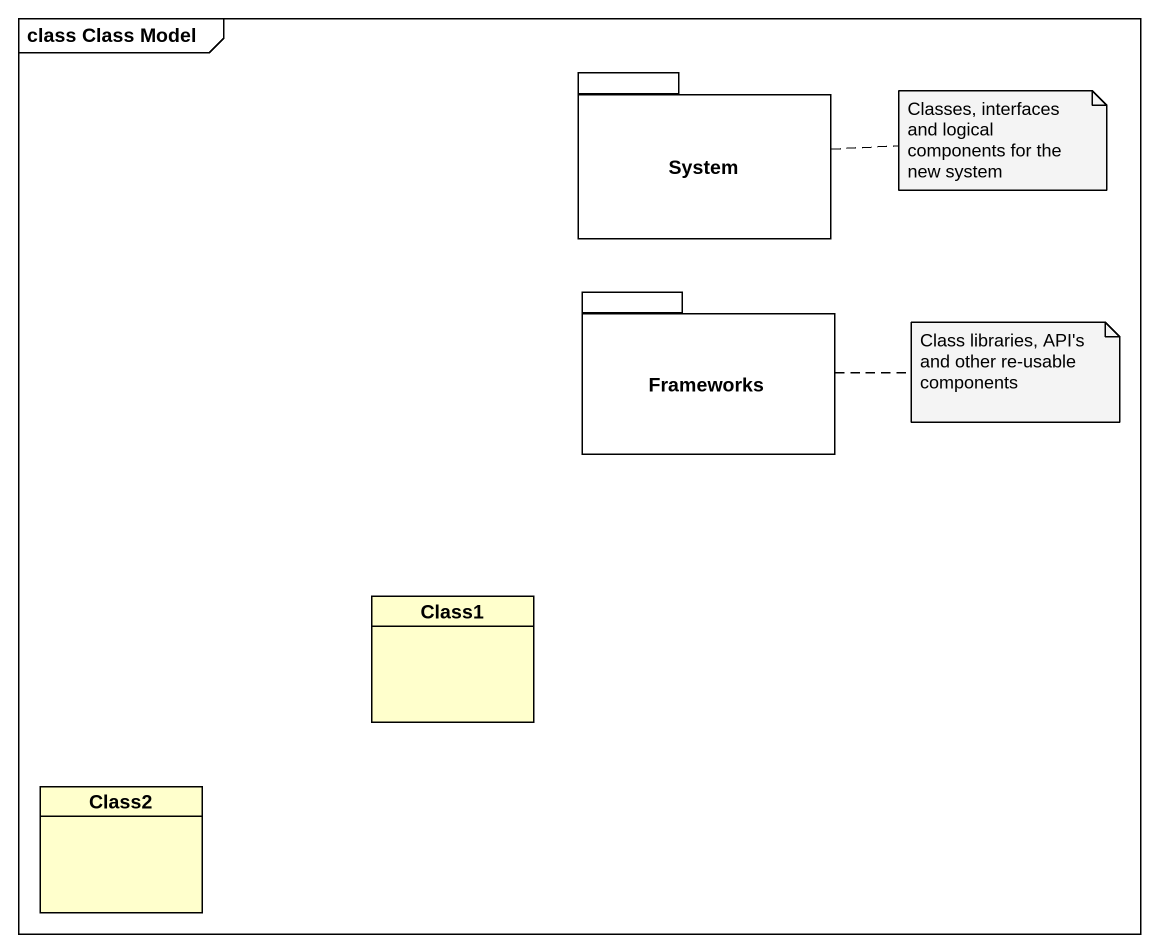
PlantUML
@startuml
mainframe class Class Model
hide circle
hide empty members
package System {
}
package Frameworks {
}
class Class1
class Class2
note right of System : Classes, interfaces and logical components for the new system
note right of Frameworks : Class libraries, API's and other re-usable components
@enduml
